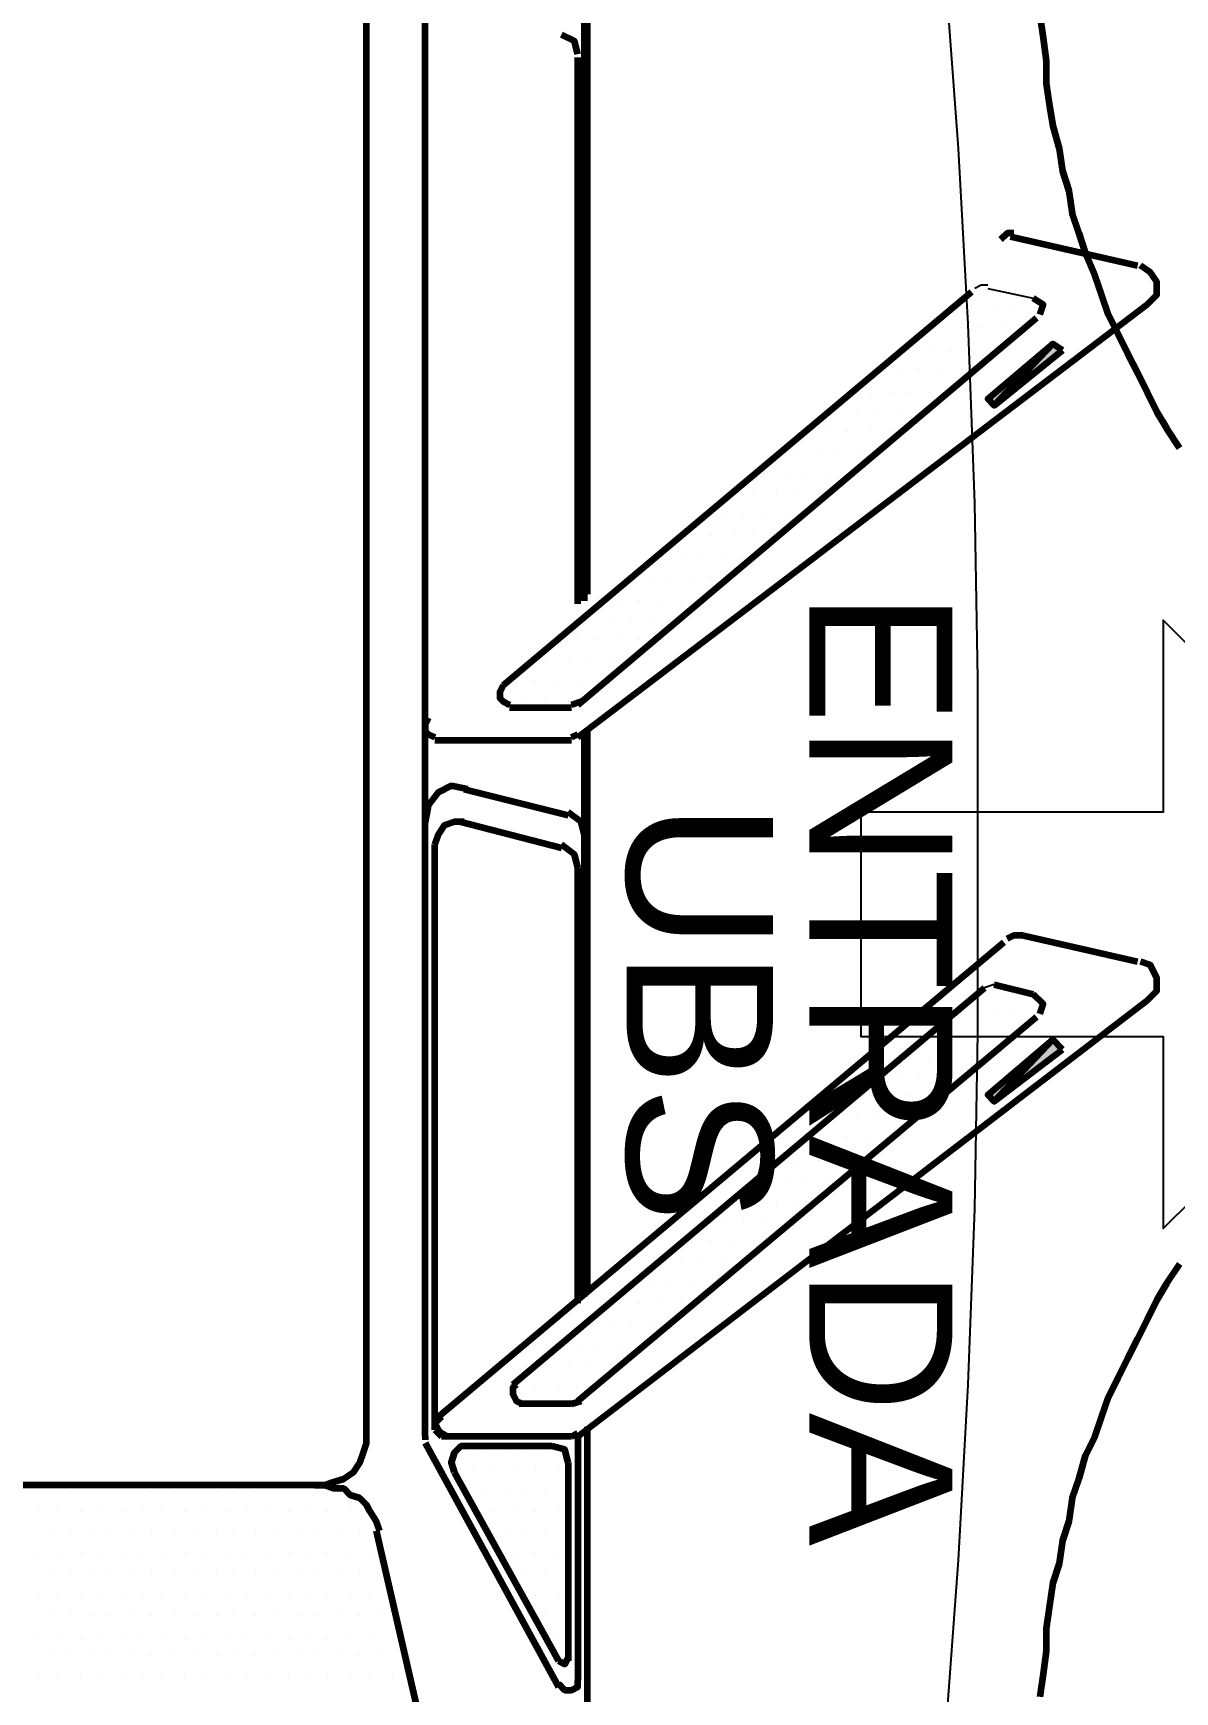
# Model space of a CAD drawing. Header units: millimetres. Extents: x 2273 to 2522, y 1034 to 1187.
# Drawn here: x 2461.415 to 2462.447, y 1048.859 to 1050.359 of the extents above; entities that cross this region are included whole.
import ezdxf

# ---------------------------------------------------------------- set-up
doc = ezdxf.new("R2010")
doc.units = ezdxf.units.MM
doc.linetypes.add('DASHED', pattern=[19.05, 12.7, -6.35])
doc.layers.add('LAYER8', color=8, linetype='Continuous')
doc.layers.add('PAREDES', color=4, linetype='Continuous', lineweight=100)
doc.layers.add('projeção coberta', color=252, linetype='DASHED', lineweight=0)
doc.styles.get("Standard").update_dxf_attribs({"font": 'arial.ttf'})

# ---------------------------------------------------------------- blocks, each defined once
blk = doc.blocks.new('CAR')
at = {"layer": 'projeção coberta', "linetype": 'Continuous'}
for points in [[(75.5387, 147.0451), (75.5946, 146.9922), (75.5446, 147.0539), (75.5387, 147.0451), (75.5946, 146.9922), (75.5887, 146.9863)], [(76.1681, 147.0451), (76.224, 146.9922), (76.177, 147.0539), (76.1681, 147.0451), (76.224, 146.9922), (76.2181, 146.9863)]]:
    blk.add_hatch(color=0, dxfattribs=at).paths.add_polyline_path(points)
at = {"layer": 'PAREDES', "color": 0, "linetype": 'Continuous'}
for points in [[(75.5034, 147.1304), (75.4946, 147.1392), (75.4828, 147.1392), (75.474, 147.1333), (75.4681, 147.1245)], [(76.1328, 147.1304), (76.124, 147.1392), (76.1123, 147.1392), (76.1005, 147.1333), (76.0975, 147.1245)], [(75.4417, 147.0069), (75.4681, 147.1216)], [(75.8946, 146.6157), (75.5034, 147.1304)], [(76.074, 147.0186), (76.0975, 147.1216)], [(76.527, 146.6157), (76.1328, 147.1304)], [(75.5446, 147.0539), (75.5387, 147.0451), (75.5946, 146.9922), (75.5446, 147.0539)], [(75.5387, 147.0451), (75.5946, 146.9922), (75.5887, 146.9863), (75.5387, 147.0451)], [(76.177, 147.0539), (76.1681, 147.0451), (76.224, 146.9922), (76.177, 147.0539)], [(76.1681, 147.0451), (76.224, 146.9922), (76.2181, 146.9863), (76.1681, 147.0451)], [(75.5123, 147.0333), (75.5034, 147.0363), (75.4975, 147.0275)], [(75.8652, 146.6157), (75.5152, 147.0304)], [(76.1446, 147.0333), (76.1358, 147.0363), (76.127, 147.0275)], [(76.4946, 146.6157), (76.1475, 147.0304)], [(75.524, 147.0186), (75.524, 147.0186)], [(76.074, 147.0186), (76.074, 147.0098), (76.077, 147.0039)], [(76.1181, 146.9922), (76.127, 147.0275)], [(75.4387, 147.0098), (75.4387, 147.0039), (75.4446, 146.998)], [(75.524, 147.001), (75.524, 147.001)], [(76.5093, 146.4892), (76.0799, 147.001)], [(76.127, 147.001), (76.127, 147.001)], [(75.8475, 146.548), (75.4917, 146.9716)], [(76.4799, 146.5569), (76.1211, 146.9833)], [(75.7887, 146.6451), (75.7887, 146.6451)], [(75.824, 146.6451), (75.824, 146.6451)], [(76.427, 146.6451), (76.427, 146.6451)], [(76.4623, 146.6451), (76.4623, 146.6451)], [(75.8064, 146.6333), (75.8064, 146.6333)], [(75.8446, 146.6333), (75.8446, 146.6333)], [(76.4446, 146.6333), (76.4446, 146.6333)], [(75.7652, 146.6245), (74.5799, 146.6245)], [(75.7711, 146.6216), (75.2475, 146.6216)], [(75.277, 146.6157), (75.2652, 146.6127), (75.2593, 146.601)], [(75.774, 146.6157), (75.2799, 146.6157)], [(75.7887, 146.6245), (75.7887, 146.6245)], [(75.8064, 146.6157), (75.8064, 146.6157)], [(75.824, 146.6245), (75.824, 146.6245)], [(75.8446, 146.6157), (75.8446, 146.6157)], [(75.8652, 146.6098), (75.8623, 146.6186)], [(76.3975, 146.6245), (75.8887, 146.6245)], [(76.4005, 146.6216), (75.8917, 146.6216)], [(75.8946, 146.6098), (75.8917, 146.6157)], [(75.8946, 146.6098), (75.8917, 146.6157)], [(75.9828, 146.6216), (75.9711, 146.6186), (75.9623, 146.6069)], [(76.0123, 146.6157), (76.0005, 146.6127), (75.9917, 146.601)], [(76.4064, 146.6157), (76.0123, 146.6157)], [(76.427, 146.6245), (76.427, 146.6245)], [(76.4446, 146.6157), (76.4446, 146.6157)], [(76.4623, 146.6245), (76.4623, 146.6245)], [(76.4828, 146.6157), (76.4828, 146.6157)], [(76.4975, 146.6098), (76.4946, 146.6186)], [(77.077, 146.6245), (76.5181, 146.6245)], [(76.527, 146.6098), (76.524, 146.6157)], [(76.527, 146.6098), (76.524, 146.6157)], [(76.527, 146.6157), (76.7475, 146.6157)], [(76.7505, 146.598), (76.7564, 146.6039), (76.7564, 146.6098), (76.7534, 146.6157), (76.7475, 146.6157)], [(75.824, 146.6069), (75.824, 146.6069)], [(75.8446, 146.598), (75.8446, 146.598)], [(75.8623, 146.6069), (75.8623, 146.6069)], [(75.8681, 146.6098), (75.8681, 146.5539)], [(75.8975, 146.6098), (75.8975, 146.4863)], [(75.9417, 146.5127), (75.9652, 146.6069)], [(75.9711, 146.5098), (75.9946, 146.601)], [(76.4623, 146.6069), (76.4623, 146.6069)], [(76.4828, 146.598), (76.4828, 146.598)], [(76.4975, 146.6098), (76.4975, 146.5627)], [(76.527, 146.6098), (76.527, 146.4922)], [(76.5328, 146.4775), (76.7534, 146.598)], [(76.5505, 146.6069), (76.5387, 146.6039), (76.5358, 146.5922)], [(76.5505, 146.6069), (76.7299, 146.6069)], [(76.5564, 146.598), (76.5564, 146.598)], [(76.5593, 146.5039), (76.7299, 146.598)], [(76.577, 146.6069), (76.577, 146.6069)], [(76.5946, 146.598), (76.5946, 146.598)], [(76.6123, 146.6069), (76.6123, 146.6069)], [(76.6328, 146.598), (76.6328, 146.598)], [(76.6505, 146.6069), (76.6505, 146.6069)], [(76.6711, 146.598), (76.6711, 146.598)], [(76.6887, 146.6069), (76.6887, 146.6069)], [(76.7093, 146.598), (76.7093, 146.598)], [(76.724, 146.6069), (76.724, 146.6069)], [(76.7299, 146.598), (76.7328, 146.6039), (76.727, 146.6069)], [(75.824, 146.5863), (75.824, 146.5863)], [(75.8623, 146.5863), (75.8623, 146.5863)], [(76.4623, 146.5863), (76.4623, 146.5863)], [(76.5358, 146.5922), (76.5358, 146.5157)], [(76.5387, 146.5863), (76.5387, 146.5863)], [(76.577, 146.5863), (76.577, 146.5863)], [(76.6123, 146.5863), (76.6123, 146.5863)], [(76.6505, 146.5863), (76.6505, 146.5863)], [(76.6887, 146.5863), (76.6887, 146.5863)], [(75.8446, 146.5775), (75.8446, 146.5775)], [(75.8623, 146.5686), (75.8623, 146.5686)], [(76.4799, 146.5598), (76.4828, 146.5569), (76.4887, 146.5569), (76.4946, 146.5598), (76.4975, 146.5657)], [(76.4828, 146.5775), (76.4828, 146.5775)], [(76.5387, 146.5686), (76.5387, 146.5686)], [(76.5564, 146.5775), (76.5564, 146.5775)], [(76.577, 146.5686), (76.577, 146.5686)], [(76.5946, 146.5775), (76.5946, 146.5775)], [(76.6123, 146.5686), (76.6123, 146.5686)], [(76.6328, 146.5775), (76.6328, 146.5775)], [(76.6505, 146.5686), (76.6505, 146.5686)], [(76.6711, 146.5775), (76.6711, 146.5775)], [(75.8446, 146.5598), (75.8446, 146.5598)], [(75.8475, 146.548), (75.8534, 146.5451), (75.8593, 146.5451), (75.8623, 146.548), (75.8652, 146.5539)], [(75.8623, 146.551), (75.8623, 146.551)], [(76.4828, 146.5598), (76.4828, 146.5598)], [(76.5387, 146.551), (76.5387, 146.551)], [(76.5564, 146.5598), (76.5564, 146.5598)], [(76.577, 146.551), (76.577, 146.551)], [(76.5946, 146.5598), (76.5946, 146.5598)], [(76.6123, 146.551), (76.6123, 146.551)], [(76.6328, 146.5598), (76.6328, 146.5598)], [(76.5564, 146.5392), (76.5564, 146.5392)], [(76.5946, 146.5392), (76.5946, 146.5392)], [(76.5387, 146.5304), (76.5387, 146.5304)], [(76.5564, 146.5216), (76.5564, 146.5216)], [(76.577, 146.5304), (76.577, 146.5304)], [(76.6123, 146.4333), (77.0475, 146.5333)], [(75.9417, 146.5157), (75.9387, 146.501), (75.9446, 146.4892), (75.9564, 146.4804), (75.9711, 146.4775)], [(75.9711, 146.5127), (75.9711, 146.5039), (75.974, 146.4951), (75.9828, 146.4892), (75.9917, 146.4863)], [(76.5358, 146.5186), (76.5358, 146.5098), (76.5417, 146.5039), (76.5505, 146.501), (76.5593, 146.5039)], [(76.5387, 146.5127), (76.5387, 146.5127)], [(76.577, 146.5127), (76.577, 146.5127)], [(76.5093, 146.4922), (76.5152, 146.4863), (76.5211, 146.4892), (76.524, 146.4922), (76.527, 146.498)], [(76.5211, 146.4863), (76.527, 146.4922)], [(76.5564, 146.501), (76.5564, 146.501)], [(76.527, 146.4775), (75.2328, 146.4775)], [(75.877, 146.4804), (75.8828, 146.4775), (75.8887, 146.4775), (75.8917, 146.4804), (75.8946, 146.4863)], [(76.5211, 146.4863), (75.9917, 146.4863)], [(76.527, 146.4775), (76.5299, 146.4775)], [(76.6711, 146.448), (76.6711, 146.448)], [(76.7093, 146.448), (76.7093, 146.448)], [(76.724, 146.4569), (76.724, 146.4569)], [(76.7446, 146.448), (76.7446, 146.448)], [(76.6123, 146.4363), (76.6034, 146.4333), (76.5946, 146.4275), (76.5887, 146.4245), (76.5828, 146.4186), (76.5799, 146.4098), (76.574, 146.4039), (76.574, 146.3951), (76.5711, 146.3863)], [(76.6505, 146.4363), (76.6505, 146.4363)], [(76.6887, 146.4363), (76.6887, 146.4363)], [(76.724, 146.4363), (76.724, 146.4363)], [(76.524, 146.4245), (74.9828, 146.4245)], [(76.5711, 146.3775), (76.5711, 146.3863), (76.5681, 146.3951), (76.5652, 146.4039), (76.5593, 146.4127), (76.5505, 146.4186), (76.5417, 146.4216), (76.5328, 146.4245), (76.524, 146.4245)], [(76.6123, 146.4186), (76.6123, 146.4186)], [(76.6328, 146.4275), (76.6328, 146.4275)], [(76.6505, 146.4186), (76.6505, 146.4186)], [(76.6711, 146.4275), (76.6711, 146.4275)], [(76.6887, 146.4186), (76.6887, 146.4186)], [(76.7093, 146.4275), (76.7093, 146.4275)], [(76.724, 146.4186), (76.724, 146.4186)], [(76.7446, 146.4275), (76.7446, 146.4275)], [(76.577, 146.401), (76.577, 146.401)], [(76.5946, 146.4098), (76.5946, 146.4098)], [(76.6123, 146.401), (76.6123, 146.401)], [(76.6328, 146.4098), (76.6328, 146.4098)], [(76.6505, 146.401), (76.6505, 146.401)], [(76.6711, 146.4098), (76.6711, 146.4098)], [(76.6887, 146.401), (76.6887, 146.401)], [(76.7093, 146.4098), (76.7093, 146.4098)], [(76.724, 146.401), (76.724, 146.401)], [(76.7446, 146.4098), (76.7446, 146.4098)], [(76.5711, 146.3863), (76.5711, 145.2657)], [(76.5946, 146.3892), (76.5946, 146.3892)], [(76.6328, 146.3892), (76.6328, 146.3892)], [(76.6711, 146.3892), (76.6711, 146.3892)], [(76.7093, 146.3892), (76.7093, 146.3892)], [(76.7446, 146.3892), (76.7446, 146.3892)], [(76.577, 146.3804), (76.577, 146.3804)], [(76.5946, 146.3716), (76.5946, 146.3716)], [(76.6123, 146.3804), (76.6123, 146.3804)], [(76.6328, 146.3716), (76.6328, 146.3716)], [(76.6505, 146.3804), (76.6505, 146.3804)], [(76.6711, 146.3716), (76.6711, 146.3716)], [(76.6887, 146.3804), (76.6887, 146.3804)], [(76.7093, 146.3716), (76.7093, 146.3716)], [(76.724, 146.3804), (76.724, 146.3804)], [(76.7446, 146.3716), (76.7446, 146.3716)], [(76.577, 146.3627), (76.577, 146.3627)], [(76.6123, 146.3627), (76.6123, 146.3627)], [(76.6505, 146.3627), (76.6505, 146.3627)], [(76.6887, 146.3627), (76.6887, 146.3627)], [(76.724, 146.3627), (76.724, 146.3627)], [(76.577, 146.3422), (76.577, 146.3422)], [(76.5946, 146.3539), (76.5946, 146.3539)], [(76.6123, 146.3422), (76.6123, 146.3422)], [(76.6328, 146.3539), (76.6328, 146.3539)], [(76.6505, 146.3422), (76.6505, 146.3422)], [(76.6711, 146.3539), (76.6711, 146.3539)], [(76.6887, 146.3422), (76.6887, 146.3422)], [(76.7093, 146.3539), (76.7093, 146.3539)], [(76.724, 146.3422), (76.724, 146.3422)], [(76.7446, 146.3539), (76.7446, 146.3539)], [(76.5946, 146.3363), (76.5946, 146.3363)], [(76.6328, 146.3363), (76.6328, 146.3363)], [(76.6711, 146.3363), (76.6711, 146.3363)], [(76.7093, 146.3363), (76.7093, 146.3363)], [(76.7446, 146.3363), (76.7446, 146.3363)], [(76.577, 146.3245), (76.577, 146.3245)], [(76.5946, 146.3157), (76.5946, 146.3157)], [(76.6123, 146.3245), (76.6123, 146.3245)], [(76.6328, 146.3157), (76.6328, 146.3157)], [(76.6505, 146.3245), (76.6505, 146.3245)], [(76.6711, 146.3157), (76.6711, 146.3157)], [(76.6887, 146.3245), (76.6887, 146.3245)], [(76.7093, 146.3157), (76.7093, 146.3157)], [(76.724, 146.3245), (76.724, 146.3245)], [(76.7446, 146.3157), (76.7446, 146.3157)], [(76.577, 146.3039), (76.577, 146.3039)], [(76.5946, 146.298), (76.5946, 146.298)], [(76.6123, 146.3039), (76.6123, 146.3039)], [(76.6328, 146.298), (76.6328, 146.298)], [(76.6505, 146.3039), (76.6505, 146.3039)], [(76.6711, 146.298), (76.6711, 146.298)], [(76.6887, 146.3039), (76.6887, 146.3039)], [(76.7093, 146.298), (76.7093, 146.298)], [(76.724, 146.3039), (76.724, 146.3039)], [(76.7446, 146.298), (76.7446, 146.298)], [(76.577, 146.2892), (76.577, 146.2892)], [(76.6123, 146.2892), (76.6123, 146.2892)], [(76.6505, 146.2892), (76.6505, 146.2892)], [(76.6887, 146.2892), (76.6887, 146.2892)], [(76.724, 146.2892), (76.724, 146.2892)], [(76.577, 146.2686), (76.577, 146.2686)], [(76.5946, 146.2775), (76.5946, 146.2775)], [(76.6123, 146.2686), (76.6123, 146.2686)], [(76.6328, 146.2775), (76.6328, 146.2775)], [(76.6505, 146.2686), (76.6505, 146.2686)], [(76.6711, 146.2775), (76.6711, 146.2775)], [(76.6887, 146.2686), (76.6887, 146.2686)], [(76.7093, 146.2775), (76.7093, 146.2775)], [(76.724, 146.2686), (76.724, 146.2686)], [(76.7446, 146.2775), (76.7446, 146.2775)], [(76.577, 146.251), (76.577, 146.251)], [(76.5946, 146.2598), (76.5946, 146.2598)], [(76.6123, 146.251), (76.6123, 146.251)], [(76.6328, 146.2598), (76.6328, 146.2598)], [(76.6505, 146.251), (76.6505, 146.251)], [(76.6711, 146.2598), (76.6711, 146.2598)], [(76.6887, 146.251), (76.6887, 146.251)], [(76.7093, 146.2598), (76.7093, 146.2598)], [(76.724, 146.251), (76.724, 146.251)], [(76.7446, 146.2598), (76.7446, 146.2598)], [(76.5946, 146.2392), (76.5946, 146.2392)], [(76.6328, 146.2392), (76.6328, 146.2392)], [(76.6711, 146.2392), (76.6711, 146.2392)], [(76.7093, 146.2392), (76.7093, 146.2392)], [(76.7446, 146.2392), (76.7446, 146.2392)], [(76.577, 146.2304), (76.577, 146.2304)], [(76.5946, 146.2216), (76.5946, 146.2216)], [(76.6123, 146.2304), (76.6123, 146.2304)], [(76.6328, 146.2216), (76.6328, 146.2216)], [(76.6505, 146.2304), (76.6505, 146.2304)], [(76.6711, 146.2216), (76.6711, 146.2216)], [(76.6887, 146.2304), (76.6887, 146.2304)], [(76.7093, 146.2216), (76.7093, 146.2216)], [(76.724, 146.2304), (76.724, 146.2304)], [(76.7446, 146.2216), (76.7446, 146.2216)], [(76.577, 146.2127), (76.577, 146.2127)], [(76.6123, 146.2127), (76.6123, 146.2127)], [(76.6505, 146.2127), (76.6505, 146.2127)], [(76.6887, 146.2127), (76.6887, 146.2127)], [(76.724, 146.2127), (76.724, 146.2127)], [(76.577, 146.1922), (76.577, 146.1922)], [(76.5946, 146.2039), (76.5946, 146.2039)], [(76.6123, 146.1922), (76.6123, 146.1922)], [(76.6328, 146.2039), (76.6328, 146.2039)], [(76.6505, 146.1922), (76.6505, 146.1922)], [(76.6711, 146.2039), (76.6711, 146.2039)], [(76.6887, 146.1922), (76.6887, 146.1922)], [(76.7093, 146.2039), (76.7093, 146.2039)], [(76.724, 146.1922), (76.724, 146.1922)], [(76.7446, 146.2039), (76.7446, 146.2039)], [(76.5946, 146.1833), (76.5946, 146.1833)], [(76.6328, 146.1833), (76.6328, 146.1833)], [(76.6711, 146.1833), (76.6711, 146.1833)], [(76.7093, 146.1833), (76.7093, 146.1833)], [(76.7446, 146.1833), (76.7446, 146.1833)], [(76.577, 146.1745), (76.577, 146.1745)], [(76.5946, 146.1657), (76.5946, 146.1657)], [(76.6123, 146.1745), (76.6123, 146.1745)], [(76.6328, 146.1657), (76.6328, 146.1657)], [(76.6505, 146.1745), (76.6505, 146.1745)], [(76.6711, 146.1657), (76.6711, 146.1657)], [(76.6887, 146.1745), (76.6887, 146.1745)], [(76.7093, 146.1657), (76.7093, 146.1657)], [(76.724, 146.1745), (76.724, 146.1745)], [(76.7446, 146.1657), (76.7446, 146.1657)], [(76.577, 146.1569), (76.577, 146.1569)], [(76.5946, 146.1451), (76.5946, 146.1451)], [(76.6123, 146.1569), (76.6123, 146.1569)], [(76.6328, 146.1451), (76.6328, 146.1451)], [(76.6505, 146.1569), (76.6505, 146.1569)], [(76.6711, 146.1451), (76.6711, 146.1451)], [(76.6887, 146.1569), (76.6887, 146.1569)], [(76.7093, 146.1451), (76.7093, 146.1451)], [(76.724, 146.1569), (76.724, 146.1569)], [(76.7446, 146.1451), (76.7446, 146.1451)], [(76.577, 146.1392), (76.577, 146.1392)], [(76.6123, 146.1392), (76.6123, 146.1392)], [(76.6505, 146.1392), (76.6505, 146.1392)], [(76.6887, 146.1392), (76.6887, 146.1392)], [(76.724, 146.1392), (76.724, 146.1392)], [(76.5946, 146.1275), (76.5946, 146.1275)], [(76.6328, 146.1275), (76.6328, 146.1275)], [(76.6711, 146.1275), (76.6711, 146.1275)], [(76.7093, 146.1275), (76.7093, 146.1275)], [(76.7446, 146.1275), (76.7446, 146.1275)]]:
    blk.add_lwpolyline(points, dxfattribs=at)
blk = doc.blocks.new('PROT')
at = {"layer": 'PAREDES', "color": 0, "linetype": 'Continuous'}
for points in [[(75.2417, 147.0333), (75.2623, 147.0363), (75.2828, 147.0392), (75.3034, 147.0392), (75.324, 147.0422), (75.3417, 147.0451), (75.3623, 147.051), (75.3828, 147.0539), (75.4005, 147.0598), (75.4211, 147.0627), (75.4387, 147.0686), (75.4564, 147.0745), (75.477, 147.0833), (75.4946, 147.0892), (75.5123, 147.0951), (75.5299, 147.1039), (75.5475, 147.1127), (75.5652, 147.1216), (75.5828, 147.1304), (75.6005, 147.1392), (75.6152, 147.148), (75.6328, 147.1598)], [(76.3711, 147.1598), (76.3887, 147.148), (76.4034, 147.1392), (76.4211, 147.1304), (76.4387, 147.1216), (76.4564, 147.1127), (76.474, 147.1039), (76.4917, 147.0951), (76.5093, 147.0892), (76.527, 147.0833), (76.5446, 147.0745), (76.5652, 147.0686), (76.5828, 147.0627), (76.6034, 147.0598), (76.6211, 147.0539), (76.6417, 147.051), (76.6593, 147.0451), (76.6799, 147.0422), (76.7005, 147.0392), (76.7211, 147.0392), (76.7417, 147.0363), (76.7623, 147.0333)]]:
    blk.add_lwpolyline(points, dxfattribs=at)

msp = doc.modelspace()

# ---------------------------------------------------------------- linework, layer by layer
at = {"layer": 'LAYER8', "color": 0, "linetype": 'Continuous'}
for points in [[(2462.2399, 1048.819), (2462.2516, 1048.9778), (2462.2605, 1049.1367), (2462.2663, 1049.2955), (2462.2693, 1049.4543), (2462.2693, 1049.6161), (2462.2693, 1049.7749), (2462.2663, 1049.9337), (2462.2605, 1050.0955), (2462.2516, 1050.2543), (2462.2399, 1050.4131), (2462.2252, 1050.569), (2462.2105, 1050.7278), (2462.1928, 1050.8837), (2462.1722, 1051.0425), (2462.1487, 1051.1984), (2462.1252, 1051.3543), (2462.0957, 1051.5072), (2462.0663, 1051.6631), (2462.034, 1051.8161), (2462.0016, 1051.969), (2461.9634, 1052.122)], [(2462.2781, 1050.1308), (2462.2722, 1050.1308), (2462.2663, 1050.1278)], [(2462.2781, 1050.1278), (2462.3193, 1050.119)], [(2462.2634, 1050.1102), (2462.2634, 1050.1102)], [(2462.284, 1050.1102), (2462.284, 1050.1102)], [(2462.3016, 1050.1102), (2462.3016, 1050.1102)], [(2462.3222, 1050.1102), (2462.3222, 1050.1102)], [(2462.2369, 1050.0925), (2462.2369, 1050.0925)], [(2462.2546, 1050.0925), (2462.2546, 1050.0925)], [(2462.2722, 1050.0925), (2462.2722, 1050.0925)], [(2462.2075, 1050.072), (2462.2075, 1050.072)], [(2462.2252, 1050.072), (2462.2252, 1050.072)], [(2462.2457, 1050.072), (2462.2457, 1050.072)], [(2462.2634, 1050.072), (2462.2634, 1050.072)], [(2462.284, 1050.072), (2462.284, 1050.072)], [(2462.1781, 1050.0543), (2462.1781, 1050.0543)], [(2462.1987, 1050.0543), (2462.1987, 1050.0543)], [(2462.2163, 1050.0543), (2462.2163, 1050.0543)], [(2462.2369, 1050.0543), (2462.2369, 1050.0543)], [(2462.2546, 1050.0543), (2462.2546, 1050.0543)], [(2462.1722, 1050.0337), (2462.1722, 1050.0337)], [(2462.1899, 1050.0337), (2462.1899, 1050.0337)], [(2462.2075, 1050.0337), (2462.2075, 1050.0337)], [(2462.2252, 1050.0337), (2462.2252, 1050.0337)], [(2462.2457, 1050.0337), (2462.2457, 1050.0337)], [(2462.1399, 1050.0161), (2462.1399, 1050.0161)], [(2462.1605, 1050.0161), (2462.1605, 1050.0161)], [(2462.1781, 1050.0161), (2462.1781, 1050.0161)], [(2462.1987, 1050.0161), (2462.1987, 1050.0161)], [(2462.2163, 1050.0161), (2462.2163, 1050.0161)], [(2462.1134, 1049.9984), (2462.1134, 1049.9984)], [(2462.134, 1049.9984), (2462.134, 1049.9984)], [(2462.1516, 1049.9984), (2462.1516, 1049.9984)], [(2462.1722, 1049.9984), (2462.1722, 1049.9984)], [(2462.1899, 1049.9984), (2462.1899, 1049.9984)], [(2462.1046, 1049.9778), (2462.1046, 1049.9778)], [(2462.1252, 1049.9778), (2462.1252, 1049.9778)], [(2462.1399, 1049.9778), (2462.1399, 1049.9778)], [(2462.1605, 1049.9778), (2462.1605, 1049.9778)], [(2462.0752, 1049.9602), (2462.0752, 1049.9602)], [(2462.0957, 1049.9602), (2462.0957, 1049.9602)], [(2462.1134, 1049.9602), (2462.1134, 1049.9602)], [(2462.134, 1049.9602), (2462.134, 1049.9602)], [(2462.1516, 1049.9602), (2462.1516, 1049.9602)], [(2462.0487, 1049.9425), (2462.0487, 1049.9425)], [(2462.0663, 1049.9425), (2462.0663, 1049.9425)], [(2462.0869, 1049.9425), (2462.0869, 1049.9425)], [(2462.1046, 1049.9425), (2462.1046, 1049.9425)], [(2462.1252, 1049.9425), (2462.1252, 1049.9425)], [(2462.0399, 1049.922), (2462.0399, 1049.922)], [(2462.0575, 1049.922), (2462.0575, 1049.922)], [(2462.0752, 1049.922), (2462.0752, 1049.922)], [(2462.0957, 1049.922), (2462.0957, 1049.922)], [(2462.0105, 1049.9043), (2462.0105, 1049.9043)], [(2462.0281, 1049.9043), (2462.0281, 1049.9043)], [(2462.0487, 1049.9043), (2462.0487, 1049.9043)], [(2462.0663, 1049.9043), (2462.0663, 1049.9043)], [(2462.0869, 1049.9043), (2462.0869, 1049.9043)], [(2461.981, 1049.8837), (2461.981, 1049.8837)], [(2462.0016, 1049.8837), (2462.0016, 1049.8837)], [(2462.0193, 1049.8837), (2462.0193, 1049.8837)], [(2462.0399, 1049.8837), (2462.0399, 1049.8837)], [(2462.0575, 1049.8837), (2462.0575, 1049.8837)], [(2461.9752, 1049.8661), (2461.9752, 1049.8661)], [(2461.9899, 1049.8661), (2461.9899, 1049.8661)], [(2462.0105, 1049.8661), (2462.0105, 1049.8661)], [(2462.0281, 1049.8661), (2462.0281, 1049.8661)], [(2461.9457, 1049.8455), (2461.9457, 1049.8455)], [(2461.9634, 1049.8455), (2461.9634, 1049.8455)], [(2461.981, 1049.8455), (2461.981, 1049.8455)], [(2462.0016, 1049.8455), (2462.0016, 1049.8455)], [(2462.0193, 1049.8455), (2462.0193, 1049.8455)], [(2461.9546, 1049.8278), (2461.9546, 1049.8278)], [(2461.9752, 1049.8278), (2461.9752, 1049.8278)], [(2461.9899, 1049.8278), (2461.9899, 1049.8278)], [(2462.7134, 1049.5514), (2462.4369, 1049.8278), (2462.4369, 1049.6543), (2462.1634, 1049.6543), (2462.1634, 1049.4514), (2462.4369, 1049.4514), (2462.4369, 1049.2778), (2462.7134, 1049.5514)], [(2461.9457, 1049.8102), (2461.9457, 1049.8102)], [(2461.9634, 1049.8102), (2461.9634, 1049.8102)], [(2461.9546, 1049.7925), (2461.9546, 1049.7925)], [(2462.284, 1049.4984), (2462.2752, 1049.4955)], [(2462.2722, 1049.4896), (2462.2722, 1049.4896)], [(2462.2634, 1049.472), (2462.2634, 1049.472)], [(2462.284, 1049.472), (2462.284, 1049.472)], [(2462.3016, 1049.472), (2462.3016, 1049.472)], [(2462.3222, 1049.472), (2462.3222, 1049.472)], [(2462.2369, 1049.4514), (2462.2369, 1049.4514)], [(2462.2546, 1049.4514), (2462.2546, 1049.4514)], [(2462.2722, 1049.4514), (2462.2722, 1049.4514)], [(2462.2928, 1049.4514), (2462.2928, 1049.4514)], [(2462.2075, 1049.4337), (2462.2075, 1049.4337)], [(2462.2252, 1049.4337), (2462.2252, 1049.4337)], [(2462.2457, 1049.4337), (2462.2457, 1049.4337)], [(2462.2634, 1049.4337), (2462.2634, 1049.4337)], [(2462.1987, 1049.4161), (2462.1987, 1049.4161)], [(2462.2163, 1049.4161), (2462.2163, 1049.4161)], [(2462.2369, 1049.4161), (2462.2369, 1049.4161)], [(2462.2546, 1049.4161), (2462.2546, 1049.4161)], [(2462.1722, 1049.3984), (2462.1722, 1049.3984)], [(2462.1899, 1049.3984), (2462.1899, 1049.3984)], [(2462.2075, 1049.3984), (2462.2075, 1049.3984)], [(2462.2252, 1049.3984), (2462.2252, 1049.3984)], [(2462.1399, 1049.3778), (2462.1399, 1049.3778)], [(2462.1605, 1049.3778), (2462.1605, 1049.3778)], [(2462.1781, 1049.3778), (2462.1781, 1049.3778)], [(2462.1987, 1049.3778), (2462.1987, 1049.3778)], [(2462.134, 1049.3602), (2462.134, 1049.3602)], [(2462.1516, 1049.3602), (2462.1516, 1049.3602)], [(2462.1722, 1049.3602), (2462.1722, 1049.3602)], [(2462.1899, 1049.3602), (2462.1899, 1049.3602)], [(2462.1046, 1049.3396), (2462.1046, 1049.3396)], [(2462.1252, 1049.3396), (2462.1252, 1049.3396)], [(2462.1399, 1049.3396), (2462.1399, 1049.3396)], [(2462.1605, 1049.3396), (2462.1605, 1049.3396)], [(2462.0752, 1049.322), (2462.0752, 1049.322)], [(2462.0957, 1049.322), (2462.0957, 1049.322)], [(2462.1134, 1049.322), (2462.1134, 1049.322)], [(2462.134, 1049.322), (2462.134, 1049.322)], [(2462.0487, 1049.3014), (2462.0487, 1049.3014)], [(2462.0663, 1049.3014), (2462.0663, 1049.3014)], [(2462.0869, 1049.3014), (2462.0869, 1049.3014)], [(2462.1046, 1049.3014), (2462.1046, 1049.3014)], [(2462.1252, 1049.3014), (2462.1252, 1049.3014)], [(2462.0399, 1049.2867), (2462.0399, 1049.2867)], [(2462.0575, 1049.2867), (2462.0575, 1049.2867)], [(2462.0752, 1049.2867), (2462.0752, 1049.2867)], [(2462.0957, 1049.2867), (2462.0957, 1049.2867)], [(2462.0105, 1049.2661), (2462.0105, 1049.2661)], [(2462.0281, 1049.2661), (2462.0281, 1049.2661)], [(2462.0487, 1049.2661), (2462.0487, 1049.2661)], [(2462.0663, 1049.2661), (2462.0663, 1049.2661)], [(2461.981, 1049.2484), (2461.981, 1049.2484)], [(2462.0016, 1049.2484), (2462.0016, 1049.2484)], [(2462.0193, 1049.2484), (2462.0193, 1049.2484)], [(2462.0399, 1049.2484), (2462.0399, 1049.2484)], [(2462.0575, 1049.2484), (2462.0575, 1049.2484)], [(2461.9752, 1049.2278), (2461.9752, 1049.2278)], [(2461.9899, 1049.2278), (2461.9899, 1049.2278)], [(2462.0105, 1049.2278), (2462.0105, 1049.2278)], [(2462.0281, 1049.2278), (2462.0281, 1049.2278)], [(2461.9457, 1049.2102), (2461.9457, 1049.2102)], [(2461.9634, 1049.2102), (2461.9634, 1049.2102)], [(2461.981, 1049.2102), (2461.981, 1049.2102)], [(2462.0016, 1049.2102), (2462.0016, 1049.2102)], [(2461.9546, 1049.1896), (2461.9546, 1049.1896)], [(2461.9752, 1049.1896), (2461.9752, 1049.1896)], [(2461.9457, 1049.172), (2461.9457, 1049.172)], [(2461.9634, 1049.172), (2461.9634, 1049.172)]]:
    msp.add_lwpolyline(points, dxfattribs=at)

# ---------------------------------------------------------------- block references
at = {"layer": 'LAYER8', "linetype": 'ByBlock', "rotation": 270}
for name in ['CAR', 'PROT']:
    msp.add_blockref(name, (2315.2918, 1125.6166), dxfattribs=at)

# ---------------------------------------------------------------- texts
at = {"layer": 'LAYER8', "color": 0, "linetype": 'Continuous', "attachment_point": 4, "rotation": 270}
for s, insert, char_height, width in [('{\\fHelvetica|b0|i0|c1|p15;ENTRADA}', (2462.1815, 1049.8543), 0.129412, 0.979412), ('{\\fHelvetica|b0|i0|c1|p15;UBS}', (2462.0168, 1049.6631), 0.132353, 0.420588)]:
    msp.add_mtext(s, dxfattribs=dict(at, insert=insert, char_height=char_height, width=width))

doc.saveas('drawing.dxf')
